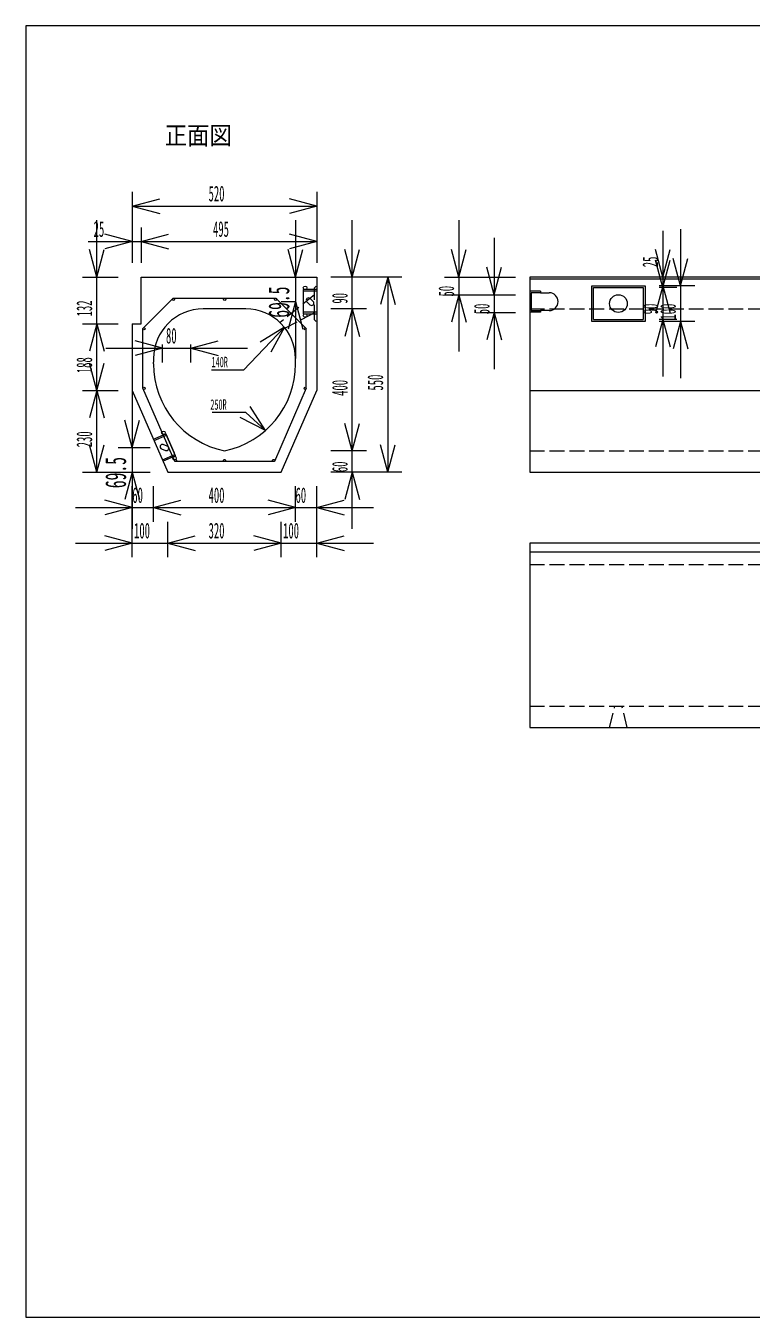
# Model space of a CAD drawing. Units: millimetres, scale not verified. Extents: x -17212 to 5264, y 179 to 33182.
# Drawn here: x 174 to 2218, y 179 to 3819 of the extents above; entities that cross this region are included whole.
import ezdxf
from ezdxf.enums import TextEntityAlignment as Align

# ---------------------------------------------------------------- set-up
doc = ezdxf.new("R2010")
doc.units = ezdxf.units.MM
doc.header["$LTSCALE"] = 7
doc.linetypes.add('USER1', pattern=[8, 6, -2])
for name, color, linetype, lineweight in [('1', 7, 'Continuous', 18), ('17', 7, 'Continuous', 18), ('18', 7, 'Continuous', 18)]:
    doc.layers.add(name, color=color, linetype=linetype, lineweight=lineweight)
doc.styles.add('ＭＳ ゴシック', font='')
doc.styles.get('ＭＳ ゴシック').set_extended_font_data('MS Gothic')

msp = doc.modelspace()

# ---------------------------------------------------------------- linework, layer by layer
at = {"layer": '1'}
for p, q in [((173.5, 3819), (173.5, 179)), ((5263.5, 3819), (173.5, 3819)), ((473.5, 3351), (473.5, 3151)), ((993.5, 3351), (993.5, 3151)), ((473.5, 3311), (550.774, 3331.706)), ((993.5, 3311), (916.226, 3331.706)), ((473.5, 3311), (993.5, 3311)), ((473.5, 3311), (550.774, 3290.294)), ((993.5, 3311), (916.226, 3290.294)), ((373.5, 2819), (373.5, 3271)), ((473.5, 3251), (473.5, 3151)), ((498.5, 3251), (498.5, 3151)), ((498.5, 3251), (498.5, 3151)), ((933.5, 3271), (933.5, 2881.5)), ((993.5, 3251), (993.5, 3151)), ((1093.5, 2861), (1093.5, 3271)), ((1393.5, 3271), (1393.5, 2901)), ((1968.5, 3241), (1968.5, 2831)), ((2018.5, 3246), (2018.5, 2826)), ((349.603, 3211), (658.5, 3211)), ((473.5, 3211), (396.226, 3231.706)), ((473.5, 3211), (396.226, 3190.294)), ((498.5, 3211), (575.774, 3231.706)), ((498.5, 3211), (575.774, 3231.706)), ((498.5, 3211), (575.774, 3190.294)), ((498.5, 3211), (993.5, 3211)), ((498.5, 3211), (575.774, 3190.294)), ((993.5, 3211), (916.226, 3231.706)), ((993.5, 3211), (916.226, 3190.294)), ((1493.5, 3221), (1493.5, 2851)), ((1968.5, 3213.564), (1968.5, 2926)), ((373.5, 3111), (352.794, 3188.274)), ((373.5, 3111), (394.206, 3188.274)), ((933.5, 3111), (912.794, 3188.274)), ((933.5, 3111), (954.206, 3188.274)), ((1093.5, 3111), (1072.794, 3188.274)), ((1093.5, 3111), (1114.206, 3188.274)), ((1393.5, 3111), (1372.794, 3188.274)), ((1393.5, 3111), (1414.206, 3188.274)), ((1968.5, 3111), (1947.794, 3188.274)), ((1968.5, 3111), (1989.206, 3188.274)), ((1493.5, 3061), (1472.794, 3138.274)), ((1493.5, 3061), (1514.206, 3138.274)), ((1968.5, 3081), (1947.794, 3158.274)), ((1968.5, 3081), (1989.206, 3158.274)), ((2018.5, 3086), (1997.794, 3163.274)), ((2018.5, 3086), (2039.206, 3163.274)), ((333.5, 3111), (433.5, 3111)), ((498.5, 3079), (498.5, 3111)), ((498.5, 3111), (993.5, 3111)), ((893.5, 3111), (934.5, 3111)), ((993.5, 3111), (993.5, 2791)), ((1233.5, 3111), (1033.5, 3111)), ((1133.5, 3111), (1033.5, 3111)), ((1193.5, 3111), (1172.794, 3033.726)), ((1193.5, 3111), (1193.5, 2561)), ((1193.5, 3111), (1214.206, 3033.726)), ((1353.5, 3111), (1553.5, 3111)), ((1593.5, 3111), (1593.5, 2561)), ((3593.5, 3111), (1593.5, 3111)), ((1593.5, 3106), (2593.5, 3106)), ((2008.5, 3111), (1958.5, 3111)), ((498.5, 2979), (498.5, 3079)), ((993.5, 3075.5), (955.5, 3075.5)), ((993.5, 3075.5), (955.5, 3075.5)), ((955.5, 3075.5), (955.5, 3066.5)), ((955.5, 3066.5), (955.5, 3007.5)), ((1353.5, 3061), (1553.5, 3061)), ((1393.5, 3061), (1372.794, 2983.726)), ((1393.5, 3061), (1414.206, 2983.726)), ((1453.5, 3061), (1553.5, 3061)), ((1623.5, 3071), (1593.5, 3071)), ((1623.5, 3066.5), (1598, 3066.5)), ((1598, 3066.5), (1598, 3016.5)), ((1623.5, 3071), (1623.5, 3066.5)), ((1623.5, 3066.5), (1628.5, 3066.5)), ((1623.5, 3066.5), (1648.5, 3066.5)), ((1768.5, 3086), (1918.5, 3086)), ((1768.5, 2986), (1768.5, 3086)), ((1773.5, 3081), (1913.5, 3081)), ((1773.5, 2991), (1773.5, 3081)), ((1913.5, 3081), (1913.5, 2991)), ((1918.5, 3086), (1918.5, 2986)), ((1968.5, 3086), (1947.794, 3008.726)), ((2008.5, 3086), (1958.5, 3086)), ((2058.5, 3086), (1958.5, 3086)), ((2008.5, 3081), (1958.5, 3081)), ((1968.5, 3086), (1989.206, 3008.726)), ((893.5, 3041.5), (934.5, 3041.5)), ((933.5, 3041.5), (912.794, 2964.226)), ((933.5, 3041.5), (954.206, 2964.226)), ((965.661, 3050.339), (965.661, 3050.339)), ((965.661, 3041.146), (974.146, 3032.661)), ((974.854, 3050.339), (983.339, 3041.854)), ((983.339, 3032.661), (983.339, 3032.661)), ((986.339, 3050.339), (986.339, 3050.339)), ((793.5, 3021), (673.5, 3021)), ((955.5, 3007.5), (993.5, 3007.5)), ((1133.5, 3021), (1033.5, 3021)), ((1133.5, 3021), (1033.5, 3021)), ((1093.5, 3021), (1072.794, 2943.726)), ((1093.5, 3021), (1072.794, 2943.726)), ((1093.5, 2621), (1093.5, 3021)), ((1093.5, 3021), (1114.206, 2943.726)), ((1093.5, 3021), (1114.206, 2943.726)), ((1453.5, 3011), (1553.5, 3011)), ((1493.5, 3011), (1472.794, 2933.726)), ((1493.5, 3011), (1514.206, 2933.726)), ((1623.5, 3012), (1593.5, 3012)), ((1598, 3016.5), (1623.5, 3016.5)), ((1623.5, 3016.5), (1623.5, 3012)), ((1628.5, 3016.5), (1623.5, 3016.5)), ((1648.5, 3016.5), (1623.5, 3016.5)), ((1918.5, 2986), (1768.5, 2986)), ((1773.5, 2991), (1913.5, 2991)), ((1968.5, 2991), (1947.794, 2913.726)), ((2008.5, 2991), (1958.5, 2991)), ((2058.5, 2986), (1958.5, 2986)), ((1968.5, 2991), (1989.206, 2913.726)), ((2018.5, 2986), (1997.794, 2908.726)), ((2018.5, 2986), (2039.206, 2908.726)), ((333.5, 2979), (433.5, 2979)), ((333.5, 2979), (433.5, 2979)), ((373.5, 2979), (352.794, 2901.726)), ((373.5, 2979), (352.794, 2901.726)), ((373.5, 2791), (373.5, 2979)), ((373.5, 2979), (394.206, 2901.726)), ((373.5, 2979), (394.206, 2901.726)), ((473.5, 2979), (473.5, 2791)), ((473.5, 2979), (498.5, 2979)), ((902.097, 2969.621), (786.97, 2847.961)), ((902.097, 2969.621), (833.944, 2927.726)), ((902.097, 2969.621), (864.023, 2899.262)), ((558.5, 2910.425), (481.226, 2931.13)), ((558.5, 2870.425), (558.5, 2920.844)), ((638.5, 2910.425), (715.774, 2931.13)), ((638.5, 2870.425), (638.5, 2920.425)), ((398.5, 2910.425), (798.5, 2910.425)), ((558.5, 2910.425), (481.226, 2889.719)), ((533.5, 2881), (533.5, 2871)), ((638.5, 2910.425), (715.774, 2889.719)), ((933.5, 2871), (933.5, 2881)), ((373.5, 2791), (352.794, 2868.274)), ((373.5, 2791), (394.206, 2868.274)), ((533.5, 2865.949), (533.5, 2871)), ((786.97, 2847.961), (696.97, 2847.961)), ((933.5, 2865.949), (933.5, 2871)), ((333.5, 2791), (433.5, 2791)), ((333.5, 2791), (433.5, 2791)), ((373.5, 2791), (352.794, 2713.726)), ((373.5, 2561), (373.5, 2791)), ((373.5, 2791), (394.206, 2713.726)), ((473.5, 2791), (573.5, 2561)), ((473.5, 2790.5), (473.5, 2401)), ((893.5, 2561), (993.5, 2791)), ((1093.5, 2401), (1093.5, 2781)), ((1593.5, 2791), (2593.5, 2791)), ((848.618, 2678.236), (805.805, 2745.816)), ((473.5, 2630.5), (452.794, 2707.774)), ((473.5, 2630.5), (494.206, 2707.774)), ((793.5, 2729), (698.5, 2729)), ((848.618, 2678.236), (777.751, 2715.356)), ((848.618, 2678.236), (793.5, 2729)), ((1093.5, 2621), (1072.794, 2698.274)), ((1093.5, 2621), (1072.794, 2698.274)), ((1093.5, 2621), (1114.206, 2698.274)), ((1093.5, 2621), (1114.206, 2698.274)), ((533.019, 2654.104), (567.867, 2669.256)), ((533.019, 2654.104), (567.867, 2669.256)), ((567.867, 2669.256), (591.393, 2615.149)), ((594.982, 2606.896), (567.867, 2669.256)), ((373.5, 2561), (352.794, 2638.274)), ((373.5, 2561), (394.206, 2638.274)), ((433.5, 2630.5), (524.001, 2630.5)), ((552.371, 2635.081), (552.371, 2635.081)), ((556.036, 2626.651), (567.201, 2622.253)), ((571.966, 2634.349), (560.801, 2638.747)), ((577.748, 2621.049), (577.748, 2621.049)), ((1133.5, 2621), (1033.5, 2621)), ((1133.5, 2621), (1033.5, 2621)), ((1193.5, 2561), (1172.794, 2638.274)), ((1193.5, 2561), (1214.206, 2638.274)), ((594.982, 2606.896), (560.133, 2591.743)), ((579.344, 2609.852), (579.344, 2609.852)), ((333.5, 2561), (433.5, 2561)), ((433.5, 2561), (524.001, 2561)), ((473.5, 2561), (452.794, 2483.726)), ((473.5, 2561), (494.206, 2483.726)), ((573.5, 2561), (893.5, 2561)), ((1233.5, 2561), (1033.5, 2561)), ((1133.5, 2561), (1033.5, 2561)), ((1093.5, 2561), (1072.794, 2483.726)), ((1093.5, 2561), (1114.206, 2483.726)), ((1593.5, 2561), (3593.5, 2561)), ((473.5, 2421), (473.5, 2521)), ((533.5, 2421), (533.5, 2521)), ((533.5, 2421), (533.5, 2521)), ((933.5, 2421), (933.5, 2521)), ((933.5, 2421), (933.5, 2521)), ((993.5, 2421), (993.5, 2521)), ((473.5, 2461), (396.226, 2481.706)), ((533.5, 2461), (610.774, 2481.706)), ((533.5, 2461), (610.774, 2481.706)), ((933.5, 2461), (856.226, 2481.706)), ((933.5, 2461), (856.226, 2481.706)), ((993.5, 2461), (1070.774, 2481.706)), ((313.5, 2461), (693.5, 2461)), ((473.5, 2461), (396.226, 2440.294)), ((533.5, 2461), (610.774, 2440.294)), ((533.5, 2461), (933.5, 2461)), ((533.5, 2461), (610.774, 2440.294)), ((773.5, 2461), (1153.5, 2461)), ((933.5, 2461), (856.226, 2440.294)), ((933.5, 2461), (856.226, 2440.294)), ((993.5, 2461), (1070.774, 2440.294)), ((473.5, 2321), (473.5, 2421)), ((573.5, 2321), (573.5, 2421)), ((573.5, 2321), (573.5, 2421)), ((893.5, 2321), (893.5, 2421)), ((893.5, 2321), (893.5, 2421)), ((993.5, 2321), (993.5, 2421)), ((473.5, 2361), (396.226, 2381.706)), ((573.5, 2361), (650.774, 2381.706)), ((573.5, 2361), (650.774, 2381.706)), ((893.5, 2361), (816.226, 2381.706)), ((893.5, 2361), (816.226, 2381.706)), ((993.5, 2361), (1070.774, 2381.706)), ((313.5, 2361), (733.5, 2361)), ((473.5, 2361), (396.226, 2340.294)), ((573.5, 2361), (650.774, 2340.294)), ((573.5, 2361), (893.5, 2361)), ((573.5, 2361), (650.774, 2340.294)), ((733.5, 2361), (1153.5, 2361)), ((893.5, 2361), (816.226, 2340.294)), ((893.5, 2361), (816.226, 2340.294)), ((993.5, 2361), (1070.774, 2340.294)), ((1593.5, 2361), (1593.5, 1841)), ((3593.5, 2361), (1593.5, 2361)), ((1593.5, 2336), (2593.5, 2336)), ((1593.5, 1841), (3593.5, 1841)), ((173.5, 179), (5263.5, 179))]:
    msp.add_line(p, q, dxfattribs=at)
at = {"layer": '1', "linetype": 'USER1'}
for p, q in [((986.61, 3060.417), (889.863, 2982.559)), ((993.5, 3071), (955.5, 3071)), ((991.61, 3085.417), (986.61, 3080.417)), ((986.61, 2990.417), (986.61, 3080.417)), ((986.61, 3010.417), (904.274, 2966.611)), ((993.5, 3012), (955.5, 3012)), ((991.61, 2985.417), (986.61, 2990.417)), ((1593.5, 3021), (2593.5, 3021)), ((534.813, 2649.977), (569.661, 2665.129)), ((1593.5, 2621), (2593.5, 2621)), ((558.339, 2595.87), (593.187, 2611.023)), ((1593.5, 2301), (2593.5, 2301)), ((1593.5, 1901), (2593.5, 1901)), ((1818.5, 1841), (1833.5, 1901)), ((1868.5, 1841), (1853.5, 1901))]:
    msp.add_line(p, q, dxfattribs=at)
at = {"layer": '1'}
for centre, radius in [((960.5, 3080.5), 5), ((1843.5, 3036), 25), ((960.5, 3002.5), 5), ((561.288, 2671.848), 5), ((592.39, 2600.317), 5)]:
    msp.add_circle(centre, radius, dxfattribs=at)
for centre, radius, start, end in [((1648.5, 3041.5), 25, 0, 90), ((970.257, 3045.743), 6.5, 135, 225), ((970.257, 3045.743), 6.5, 45, 135), ((978.743, 3037.257), 6.5, 225, 315.00001), ((978.743, 3037.257), 6.5, 315.00001, 45), ((1648.5, 3041.5), 25, 270, 0), ((673.5, 2881), 140, 90, 180), ((793.5, 2881), 140, 0, 90), ((783.5, 2865.949), 250, 180, 258.46304), ((683.5, 2865.949), 250, 281.53696, 0), ((558.418, 2632.699), 6.5, 158.5, 248.5), ((558.418, 2632.699), 6.5, 68.5, 158.5), ((569.583, 2628.301), 6.5, 248.5, 338.5), ((569.583, 2628.301), 6.5, 338.5, 68.5)]:
    msp.add_arc(centre, radius, start, end, dxfattribs=at)
at = {"layer": '17'}
for centre in [(589.671, 3048), (733.879, 3048), (877.379, 3048), (506.5, 2964.721), (960.5, 2964.721), (506.5, 2797.24), (960.5, 2797.24), (595.123, 2594.003), (733.5, 2594), (871.867, 2594)]:
    msp.add_circle(centre, 3, dxfattribs=at)
at = {"layer": '18'}
for p, q in [((588.5, 3051), (503.5, 2966)), ((588.5, 3051), (878.5, 3051)), ((878.5, 3051), (963.5, 2966)), ((503.5, 2799), (503.5, 2966)), ((963.5, 2797.24), (963.5, 2966)), ((593.169, 2591), (503.5, 2797.24)), ((963.5, 2797.24), (873.831, 2591)), ((873.831, 2591), (593.169, 2591))]:
    msp.add_line(p, q, dxfattribs=at)

# ---------------------------------------------------------------- texts
at = {"layer": '1', "style": 'ＭＳ ゴシック'}
for s, height, width, p in [(' 正面図', 51.32, 0.9, (533.5, 3469)), ('520', 43.99, 0.5, (688.5, 3311)), ('25', 43.99, 0.5, (364.603, 3211)), ('495', 43.99, 0.5, (701, 3211)), ('80', 43.99, 0.5, (568.5, 2910.425)), ('140R', 29.33, 0.5, (696.97, 2847.961)), ('250R', 29.33, 0.5, (693.5, 2728.047)), ('60', 43.99, 0.5, (473.5, 2461)), ('400', 43.99, 0.5, (688.5, 2461)), ('60', 43.99, 0.5, (933.5, 2461)), ('100', 43.99, 0.5, (478.5, 2361)), ('320', 43.99, 0.5, (688.5, 2361)), ('100', 43.99, 0.5, (898.5, 2361))]:
    msp.add_text(s, height=height, dxfattribs=dict(at, width=width)).set_placement(p, align=Align.BOTTOM_LEFT)
for s, height, width, p in [('25', 43.99, 0.5, (1968.5, 3138.564)), ('69.5', 58.65, 0.55, (933.5, 2996.25)), ('90', 43.99, 0.5, (1093.5, 3036)), ('50', 43.99, 0.5, (1393.5, 3056)), ('132', 43.99, 0.5, (373.5, 3000)), ('50', 43.99, 0.5, (1493.5, 3006)), ('90', 43.99, 0.5, (1968.5, 3006)), ('100', 43.99, 0.5, (2018.5, 2991)), ('188', 43.99, 0.5, (373.5, 2840)), ('400', 43.99, 0.5, (1093.5, 2776)), ('550', 43.99, 0.5, (1193.5, 2791)), ('230', 43.99, 0.5, (373.5, 2631)), ('69.5', 58.65, 0.55, (473.5, 2515.75)), ('60', 43.99, 0.5, (1093.5, 2561))]:
    msp.add_text(s, height=height, rotation=90, dxfattribs=dict(at, width=width)).set_placement(p, align=Align.BOTTOM_LEFT)

doc.saveas('drawing.dxf')
